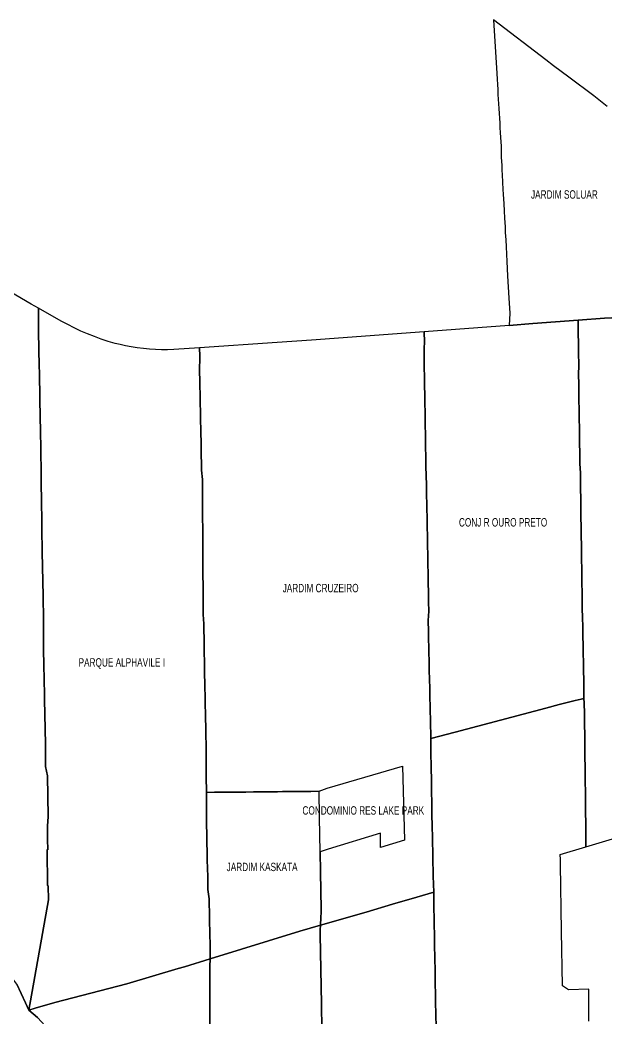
# Model space of a CAD drawing. Header units: millimetres. Extents: x 247112 to 276794, y 7363827 to 7397094.
# Drawn here: x 266906 to 267637, y 7370919 to 7372163 of the extents above; entities that cross this region are included whole.
import ezdxf
from ezdxf.enums import TextEntityAlignment as Align

# ---------------------------------------------------------------- set-up
doc = ezdxf.new("R2010")
doc.units = ezdxf.units.MM
doc.layers.add('BAIRRO', color=3, linetype='Continuous')
doc.styles.add('GEOMAIS', font='', dxfattribs={"width": 0.7, "height": 0.2})
doc.styles.get('GEOMAIS').set_extended_font_data('Arial')

msp = doc.modelspace()

# ---------------------------------------------------------------- linework, layer by layer
at = {"layer": 'BAIRRO'}
for points in [[(267638.43948, 7372054.98666), (267621.58971, 7372068.2518), (267590.55472, 7372091.48538), (267571.35997, 7372105.85505), (267561.75722, 7372113.04392), (267496.6219, 7372162.96241), (267499.82419, 7372109.36451), (267500.1778, 7372103.44604), (267500.60243, 7372096.33882), (267501.02009, 7372089.34834), (267501.43757, 7372082.3609), (267501.79792, 7372076.3296), (267502.16438, 7372070.19596), (267502.51073, 7372064.39899), (267502.86857, 7372058.40975), (267503.22641, 7372052.42051), (267503.58425, 7372046.43127), (267503.94208, 7372040.44204), (267504.29992, 7372034.4528), (267504.65776, 7372028.46356), (267505.01681, 7372022.45389), (267505.37606, 7372016.44102), (267506.01981, 7372005.66646), (267506.22844, 7371991.70738), (267506.77794, 7371981.54128), (267507.10526, 7371975.48563), (267507.41981, 7371969.66615), (267507.90035, 7371960.77589), (267508.38882, 7371951.73899), (267508.70615, 7371945.86818), (267509.36408, 7371933.69603), (267509.83502, 7371924.98319), (267510.33091, 7371915.80898), (267510.91093, 7371905.07814), (267511.298, 7371897.91724), (267511.78376, 7371888.93036), (267512.26827, 7371879.96646), (267513.23977, 7371861.99315), (267514.20829, 7371844.07487), (267515.73147, 7371815.89507), (267516.73816, 7371797.2706), (267516.01979, 7371782.14045), (267545.53215, 7371784.32907), (267602.2788, 7371788.55955), (267634.94144, 7371790.99456), (267644.24758, 7371791.70068)], [(266902.23394, 7370960.53688), (266912.94967, 7370937.56702), (266917.28202, 7370928.28034), (266941.81824, 7371066.05888), (266941.56639, 7371083.49438), (266940.40867, 7371083.94691), (266940.01986, 7371128.69966), (266940.91858, 7371128.34212), (266940.73019, 7371141.3847), (266940.49653, 7371157.56104), (266941.52817, 7371169.70491), (266941.07778, 7371194.99101), (266940.62222, 7371220.56797), (266938.17962, 7371232.02985), (266937.85328, 7371256.76171), (266937.52183, 7371281.88133), (266937.20476, 7371293.95717), (266936.69445, 7371318.72595), (266936.1849, 7371343.45758), (266936.05699, 7371355.81994), (266935.74765, 7371380.66664), (266935.43308, 7371405.93291), (266935.51945, 7371417.89634), (266935.02424, 7371441.83131), (266934.53346, 7371465.55241), (266934.34589, 7371478.4238), (266933.92409, 7371502.10505), (266933.49484, 7371526.20467), (266933.51051, 7371538.27336), (266933.0816, 7371562.35373), (266932.65665, 7371586.21165), (266932.58828, 7371599.01578), (266932.19334, 7371625.85488), (266931.79113, 7371653.18738), (266931.5619, 7371665.18664), (266931.08394, 7371693.17736), (266930.61052, 7371720.90168), (266930.26389, 7371733.17469), (266929.92241, 7371750.49821), (266929.82669, 7371755.35456), (266929.50545, 7371771.65117), (266929.27042, 7371803.61211), (266920.34755, 7371808.69416), (266813.09713, 7371871.31137)], [(267644.24758, 7371791.70068), (267634.94144, 7371790.99456), (267602.2788, 7371788.55955), (267601.9928, 7371775.2674), (267602.36485, 7371756.66468), (267602.52733, 7371748.54081), (267602.84727, 7371732.54401), (267602.57989, 7371720.54139), (267602.75622, 7371709.45985), (267602.83444, 7371704.54349), (267602.9358, 7371698.17381), (267603.04127, 7371691.54519), (267603.10628, 7371687.45934), (267603.2481, 7371678.5469), (267603.28204, 7371676.41393), (267603.45824, 7371665.34012), (267603.63198, 7371654.42116), (267603.66507, 7371652.34183), (267603.80758, 7371643.38548), (267603.8719, 7371639.34353), (267603.98136, 7371632.46401), (267604.07872, 7371626.34524), (267604.15634, 7371621.46747), (267604.33759, 7371610.07627), (267604.84767, 7371597.70591), (267605.00743, 7371586.54496), (267605.07667, 7371581.70745), (267605.16689, 7371575.40465), (267605.25358, 7371569.34864), (267605.32562, 7371564.31538), (267605.43048, 7371556.98983), (267605.48569, 7371553.13251), (267605.60739, 7371544.63102), (267605.64771, 7371541.81424), (267605.78429, 7371532.27221), (267605.80924, 7371530.52912), (267605.96734, 7371519.48393), (267606.13015, 7371508.11014), (267606.14425, 7371507.12513), (267606.29057, 7371496.90311), (267606.32116, 7371494.76632), (267606.44663, 7371486.00026), (267606.49287, 7371482.7701), (267606.61086, 7371474.52728), (267606.66839, 7371470.50829), (267606.77876, 7371462.79773), (267606.84529, 7371458.14948), (267606.93819, 7371451.65938), (267607.0222, 7371445.79068), (267607.09578, 7371440.64989), (267607.25586, 7371429.46687), (267607.70856, 7371417.43862), (267607.89243, 7371406.70551), (267607.93979, 7371403.94088), (267608.07679, 7371395.94303), (267608.12477, 7371393.14269), (267608.26313, 7371385.06556), (267608.30975, 7371382.34449), (267608.4474, 7371374.3091), (267608.49472, 7371371.5463), (267608.62821, 7371363.75406), (267608.6797, 7371360.7481), (267608.81771, 7371352.69218), (267608.86468, 7371349.94991), (267609.00197, 7371341.93605), (267609.04966, 7371339.15171), (267609.27985, 7371325.71471), (267609.13412, 7371316.80127), (267609.77412, 7371311.40626), (267609.93657, 7371297.59826), (267610.07302, 7371285.99948), (267610.0895, 7371284.59916), (267610.24242, 7371271.60078), (267610.39536, 7371258.60096), (267610.41182, 7371257.20208), (267610.54829, 7371245.60186), (267610.58121, 7371242.80338), (267610.70122, 7371232.60276), (267610.75061, 7371228.40468), (267610.85415, 7371219.60365), (267610.92001, 7371214.00598), (267611.0894, 7371199.60729), (267611.2588, 7371185.20859), (267611.65428, 7371151.59246), (267611.81948, 7371132.00469), (267644.83534, 7371141.84861)], [(267615.41497, 7370914.45872), (267615.3633, 7370925.05051), (267615.29363, 7370939.33346), (267615.21908, 7370954.61635), (267590.24798, 7370953.74829), (267582.46924, 7370958.59805), (267581.4016, 7371026.94856), (267580.10582, 7371109.90412), (267579.91266, 7371116.15225), (267579.5892, 7371122.39499), (267611.81948, 7371132.00469), (267611.65428, 7371151.59246), (267611.2588, 7371185.20859), (267611.0894, 7371199.60729), (267610.92001, 7371214.00598), (267610.85415, 7371219.60365), (267610.75061, 7371228.40468), (267610.70122, 7371232.60276), (267610.58121, 7371242.80338), (267610.54829, 7371245.60186), (267610.41182, 7371257.20208), (267610.39536, 7371258.60096), (267610.24242, 7371271.60078), (267610.0895, 7371284.59916), (267610.07302, 7371285.99948), (267609.93657, 7371297.59826), (267609.77412, 7371311.40626), (267609.13412, 7371316.80127), (267605.92038, 7371316.23782), (267602.04221, 7371315.42144), (267598.19396, 7371314.47401), (267578.44815, 7371309.25597), (267561.79832, 7371304.85609), (267448.63632, 7371274.95185), (267418.55654, 7371267.00296), (267418.36238, 7371266.95165), (267418.25133, 7371260.53095), (267418.408, 7371251.94363), (267418.55464, 7371243.90654), (267418.67884, 7371237.09914), (267418.81018, 7371229.90039), (267419.07286, 7371215.50291), (267419.33555, 7371201.10543), (267419.59823, 7371186.70795), (267419.86091, 7371172.31047), (267420.12359, 7371157.91299), (267420.38627, 7371143.51551), (267421.26101, 7371095.57169), (267422.017, 7371075.35474), (267422.22208, 7371062.8336), (267422.69519, 7371035.68229), (267422.94608, 7371021.28436), (267423.19696, 7371006.88644), (267423.38471, 7370996.11163), (267423.44784, 7370992.48851), (267423.69873, 7370978.09058), (267423.94961, 7370963.69266), (267423.99848, 7370960.88806), (267424.2005, 7370949.29473), (267424.29097, 7370944.10292), (267424.45138, 7370934.8968), (267424.5954, 7370926.63207), (267424.70227, 7370920.49888), (267424.88927, 7370909.76718)], [(267424.88927, 7370909.76718), (267424.70227, 7370920.49888), (267424.5954, 7370926.63207), (267424.45138, 7370934.8968), (267424.29097, 7370944.10292), (267424.2005, 7370949.29473), (267423.99848, 7370960.88806), (267423.94961, 7370963.69266), (267423.69873, 7370978.09058), (267423.44784, 7370992.48851), (267423.38471, 7370996.11163), (267423.19696, 7371006.88644), (267422.94608, 7371021.28436), (267422.69519, 7371035.68229), (267422.22208, 7371062.8336), (267422.017, 7371075.35474), (267422.017, 7371075.35474), (267400.82503, 7371069.01607), (267370.78892, 7371060.28851), (267337.7902, 7371050.70009), (267280.81858, 7371034.14589), (267280.62431, 7371028.38954), (267280.60898, 7371022.62994), (267282.05144, 7370935.84723), (267283.10042, 7370872.73793)], [(267283.10042, 7370872.73793), (267282.05144, 7370935.84723), (267280.60898, 7371022.62994), (267280.62431, 7371028.38954), (267280.81858, 7371034.14589), (267255.04713, 7371026.6575), (267143.33587, 7370992.40425), (267142.96535, 7370982.96688), (267142.9555, 7370950.68915), (267142.95092, 7370935.68231), (267142.94863, 7370928.17889), (267142.94799, 7370926.06235), (267142.94635, 7370920.67889), (267142.94345, 7370911.18836)], [(266955.74533, 7370888.97623), (266927.87032, 7370919.22561), (266917.28202, 7370928.28034), (266912.94967, 7370937.56702), (266902.23394, 7370960.53688), (266894.75843, 7370970.58578), (266859.73003, 7371011.53646), (266750.29993, 7370980.64785), (266721.9151, 7370972.29325), (266693.03924, 7370963.79413), (266677.65469, 7370959.14462), (266648.95852, 7370950.73359), (266620.20119, 7370942.30644), (266596.45961, 7370935.20738), (266567.86519, 7370926.85045), (266538.97136, 7370918.40601)], [(267142.94345, 7370911.18836), (267142.94635, 7370920.67889), (267142.94799, 7370926.06235), (267142.94863, 7370928.17889), (267142.95092, 7370935.68231), (267142.9555, 7370950.68915), (267142.96535, 7370982.96688), (267143.33587, 7370992.40425), (267111.20928, 7370982.5535), (267103.57187, 7370980.21169), (267039.40798, 7370961.15935), (266949.77705, 7370938.01893), (266925.18812, 7370930.76316), (266917.28202, 7370928.28034), (266927.87032, 7370919.22561), (266955.74533, 7370888.97623)]]:
    msp.add_lwpolyline(points, dxfattribs=at)
for points in [[(266925.18812, 7370930.76316), (266949.77705, 7370938.01893), (267039.40798, 7370961.15935), (267103.57187, 7370980.21169), (267111.20928, 7370982.5535), (267143.33587, 7370992.40425), (267143.28763, 7371012.46254), (267143.07987, 7371020.57744), (267141.89295, 7371066.9354), (267140.54933, 7371078.8476), (267140.22378, 7371094.79098), (267140.01245, 7371105.14058), (267139.79556, 7371115.76238), (267139.58188, 7371126.227), (267139.37283, 7371136.46495), (267139.16288, 7371146.74712), (267138.87883, 7371160.65792), (267138.85992, 7371172.9079), (267138.75497, 7371186.16244), (267138.67394, 7371196.39609), (267138.64656, 7371199.8534), (267138.59027, 7371206.96266), (267138.54253, 7371212.99291), (267138.53141, 7371214.3966), (267138.4774, 7371221.21851), (267138.45132, 7371224.51199), (267138.42397, 7371227.96644), (267138.36155, 7371235.84945), (267138.3409, 7371238.45782), (267138.2682, 7371247.63988), (267138.25825, 7371248.89556), (267138.1789, 7371258.91785), (267138.17512, 7371259.39506), (267138.05538, 7371270.31164), (267137.82344, 7371280.84622), (267137.79501, 7371282.13731), (267137.5913, 7371291.38986), (267137.5518, 7371293.1841), (267137.36141, 7371301.8315), (267137.28964, 7371305.09099), (267137.15391, 7371311.25583), (267137.05141, 7371315.91127), (267136.90238, 7371322.68016), (267136.78666, 7371327.93631), (267136.67247, 7371333.12235), (267136.5262, 7371339.76606), (267136.44202, 7371343.58945), (267136.32127, 7371351.0586), (267136.27693, 7371354.08302), (267136.15279, 7371362.5506), (267135.98255, 7371374.1628), (267135.81403, 7371385.65736), (267135.80973, 7371385.95059), (267135.65831, 7371396.27888), (267135.64116, 7371397.44892), (267135.45728, 7371409.99192), (267134.6631, 7371421.51003), (267134.58552, 7371434.80963), (267134.51684, 7371446.58313), (267134.44823, 7371458.3444), (267134.37955, 7371470.1179), (267134.30808, 7371482.36993), (267134.23887, 7371494.23485), (267134.17051, 7371505.95376), (267134.10117, 7371517.8408), (267134.0311, 7371529.8534), (267133.96491, 7371541.19898), (267133.89532, 7371553.13019), (267133.8278, 7371564.70485), (267133.75843, 7371576.59654), (267133.6809, 7371589.88731), (267132.58718, 7371601.61303), (267132.33517, 7371614.66293), (267132.31396, 7371615.76108), (267132.1181, 7371625.90328), (267131.90969, 7371636.69558), (267131.69898, 7371647.60695), (267131.49948, 7371657.93733), (267131.48374, 7371658.75258), (267131.29592, 7371668.47848), (267131.27065, 7371669.78674), (267131.09156, 7371679.06046), (267131.06069, 7371680.659), (267130.88703, 7371689.65197), (267130.8522, 7371691.45515), (267130.6855, 7371700.08771), (267130.63725, 7371702.58599), (267130.48079, 7371710.68795), (267130.42662, 7371713.49297), (267130.21272, 7371724.56952), (267130.3535, 7371743.56924), (267130.11697, 7371754.22684), (267097.86154, 7371752.06994), (267090.28842, 7371751.78772), (267082.71013, 7371751.75262), (267075.13472, 7371751.96468), (267067.57025, 7371752.42368), (267060.02478, 7371753.12913), (267052.50632, 7371754.08026), (267045.02289, 7371755.27609), (267037.58243, 7371756.71533), (267031.30696, 7371758.12672), (267025.07297, 7371759.71127), (267016.29109, 7371762.22407), (267007.59374, 7371765.01544), (266998.98977, 7371768.08255), (266990.4879, 7371771.42229), (266982.09678, 7371775.03127), (266973.82493, 7371778.90581), (266965.68075, 7371783.04198), (266957.67252, 7371787.43559), (266929.27042, 7371803.61211), (266929.50545, 7371771.65117), (266929.82669, 7371755.35456), (266929.92241, 7371750.49821), (266930.26389, 7371733.17469), (266930.61052, 7371720.90168), (266931.08394, 7371693.17736), (266931.5619, 7371665.18664), (266931.79113, 7371653.18738), (266932.19334, 7371625.85488), (266932.58828, 7371599.01578), (266932.65665, 7371586.21165), (266933.0816, 7371562.35373), (266933.51051, 7371538.27336), (266933.49484, 7371526.20467), (266933.92409, 7371502.10505), (266934.34589, 7371478.4238), (266934.53346, 7371465.55241), (266935.02424, 7371441.83131), (266935.51945, 7371417.89634), (266935.43308, 7371405.93291), (266935.74765, 7371380.66664), (266936.05699, 7371355.81994), (266936.1849, 7371343.45758), (266936.69445, 7371318.72595), (266937.20476, 7371293.95717), (266937.52183, 7371281.88133), (266937.85328, 7371256.76171), (266938.17962, 7371232.02985), (266940.62222, 7371220.56797), (266941.07778, 7371194.99101), (266941.52817, 7371169.70491), (266940.49653, 7371157.56104), (266940.73019, 7371141.3847), (266940.91858, 7371128.34212), (266940.01986, 7371128.69966), (266940.40867, 7371083.94691), (266941.56639, 7371083.49438), (266941.81824, 7371066.05888), (266917.28202, 7370928.28034), (266925.18812, 7370930.76316)], [(267578.44815, 7371309.25597), (267598.19396, 7371314.47401), (267602.04221, 7371315.42144), (267605.92038, 7371316.23782), (267609.13412, 7371316.80127), (267609.27985, 7371325.71471), (267609.04966, 7371339.15171), (267609.00197, 7371341.93605), (267608.86468, 7371349.94991), (267608.81771, 7371352.69218), (267608.6797, 7371360.7481), (267608.62821, 7371363.75406), (267608.49472, 7371371.5463), (267608.4474, 7371374.3091), (267608.30975, 7371382.34449), (267608.26313, 7371385.06556), (267608.12477, 7371393.14269), (267608.07679, 7371395.94303), (267607.93979, 7371403.94088), (267607.89243, 7371406.70551), (267607.70856, 7371417.43862), (267607.25586, 7371429.46687), (267607.09578, 7371440.64989), (267607.0222, 7371445.79068), (267606.93819, 7371451.65938), (267606.84529, 7371458.14948), (267606.77876, 7371462.79773), (267606.66839, 7371470.50829), (267606.61086, 7371474.52728), (267606.49287, 7371482.7701), (267606.44663, 7371486.00026), (267606.32116, 7371494.76632), (267606.29057, 7371496.90311), (267606.14425, 7371507.12513), (267606.13015, 7371508.11014), (267605.96734, 7371519.48393), (267605.80924, 7371530.52912), (267605.78429, 7371532.27221), (267605.64771, 7371541.81424), (267605.60739, 7371544.63102), (267605.48569, 7371553.13251), (267605.43048, 7371556.98983), (267605.32562, 7371564.31538), (267605.25358, 7371569.34864), (267605.16689, 7371575.40465), (267605.07667, 7371581.70745), (267605.00743, 7371586.54496), (267604.84767, 7371597.70591), (267604.33759, 7371610.07627), (267604.15634, 7371621.46747), (267604.07872, 7371626.34524), (267603.98136, 7371632.46401), (267603.8719, 7371639.34353), (267603.80758, 7371643.38548), (267603.66507, 7371652.34183), (267603.63198, 7371654.42116), (267603.45824, 7371665.34012), (267603.28204, 7371676.41393), (267603.2481, 7371678.5469), (267603.10628, 7371687.45934), (267603.04127, 7371691.54519), (267602.9358, 7371698.17381), (267602.83444, 7371704.54349), (267602.75622, 7371709.45985), (267602.57989, 7371720.54139), (267602.84727, 7371732.54401), (267602.52733, 7371748.54081), (267602.36485, 7371756.66468), (267601.9928, 7371775.2674), (267602.2788, 7371788.55955), (267545.53215, 7371784.32907), (267516.01979, 7371782.14045), (267410.29085, 7371774.29966), (267410.48594, 7371761.27118), (267410.17088, 7371753.9207), (267410.22516, 7371729.53429), (267410.42506, 7371718.13468), (267410.44234, 7371717.14953), (267410.61261, 7371707.43942), (267410.63565, 7371706.1254), (267410.8044, 7371696.50215), (267410.82663, 7371695.23473), (267410.99386, 7371685.69777), (267411.01682, 7371684.38827), (267411.1903, 7371674.49555), (267411.21354, 7371673.17016), (267411.38312, 7371663.49937), (267411.40193, 7371662.42711), (267411.57686, 7371652.45114), (267411.5963, 7371651.34226), (267411.76864, 7371641.51469), (267411.79447, 7371640.04119), (267411.96318, 7371630.42054), (267411.98277, 7371629.30312), (267412.15502, 7371619.4804), (267412.18222, 7371617.9294), (267412.38327, 7371606.46389), (267412.75644, 7371594.35499), (267413.17203, 7371583.14722), (267413.00526, 7371581.12693), (267413.17845, 7371571.9196), (267413.22615, 7371569.38351), (267413.38609, 7371560.88031), (267413.44474, 7371557.76219), (267413.59208, 7371549.92925), (267413.66423, 7371546.09354), (267413.80168, 7371538.78591), (267413.88793, 7371534.20059), (267414.01509, 7371527.44023), (267414.10865, 7371522.46615), (267414.2308, 7371515.97218), (267414.33382, 7371510.49567), (267414.43567, 7371505.08079), (267414.55947, 7371498.49915), (267414.64689, 7371493.85153), (267414.78106, 7371486.71816), (267414.85664, 7371482.70037), (267415.01516, 7371474.27272), (267415.0783, 7371470.91575), (267415.23312, 7371462.68499), (267415.29335, 7371459.4833), (267415.45576, 7371450.84863), (267415.504, 7371448.28394), (267415.68042, 7371438.90481), (267415.70989, 7371437.33794), (267415.92393, 7371425.95916), (267415.08488, 7371414.09172), (267415.39716, 7371400.59024), (267415.55841, 7371393.61876), (267415.66839, 7371388.86379), (267415.80743, 7371382.85244), (267415.939, 7371377.16383), (267416.0603, 7371371.9195), (267416.20232, 7371365.77947), (267416.3089, 7371361.1717), (267416.47551, 7371353.96812), (267416.5559, 7371350.4926), (267416.74582, 7371342.28148), (267416.80745, 7371339.61688), (267417.01232, 7371330.75927), (267417.05591, 7371328.87504), (267417.28351, 7371319.03482), (267417.30643, 7371318.0439), (267417.55153, 7371307.44677), (267417.80358, 7371296.54961), (267417.81854, 7371295.90265), (267418.05271, 7371285.77841), (267418.09067, 7371284.13756), (267418.36215, 7371272.40017), (267418.4162, 7371270.06309), (267418.36238, 7371266.95165), (267418.55654, 7371267.00296), (267448.63632, 7371274.95185), (267561.79832, 7371304.85609), (267578.44815, 7371309.25597)], [(267418.09067, 7371284.13756), (267418.05271, 7371285.77841), (267417.81854, 7371295.90265), (267417.80358, 7371296.54961), (267417.55153, 7371307.44677), (267417.30643, 7371318.0439), (267417.28351, 7371319.03482), (267417.05591, 7371328.87504), (267417.01232, 7371330.75927), (267416.80745, 7371339.61688), (267416.74582, 7371342.28148), (267416.5559, 7371350.4926), (267416.47551, 7371353.96812), (267416.3089, 7371361.1717), (267416.20232, 7371365.77947), (267416.0603, 7371371.9195), (267415.939, 7371377.16383), (267415.80743, 7371382.85244), (267415.66839, 7371388.86379), (267415.55841, 7371393.61876), (267415.39716, 7371400.59024), (267415.08488, 7371414.09172), (267415.92393, 7371425.95916), (267415.70989, 7371437.33794), (267415.68042, 7371438.90481), (267415.504, 7371448.28394), (267415.45576, 7371450.84863), (267415.29335, 7371459.4833), (267415.23312, 7371462.68499), (267415.0783, 7371470.91575), (267415.01516, 7371474.27272), (267414.85664, 7371482.70037), (267414.78106, 7371486.71816), (267414.64689, 7371493.85153), (267414.55947, 7371498.49915), (267414.43567, 7371505.08079), (267414.33382, 7371510.49567), (267414.2308, 7371515.97218), (267414.10865, 7371522.46615), (267414.01509, 7371527.44023), (267413.88793, 7371534.20059), (267413.80168, 7371538.78591), (267413.66423, 7371546.09354), (267413.59208, 7371549.92925), (267413.44474, 7371557.76219), (267413.38609, 7371560.88031), (267413.22615, 7371569.38351), (267413.17845, 7371571.9196), (267413.00526, 7371581.12693), (267413.17203, 7371583.14722), (267412.75644, 7371594.35499), (267412.38327, 7371606.46389), (267412.18222, 7371617.9294), (267412.15502, 7371619.4804), (267411.98277, 7371629.30312), (267411.96318, 7371630.42054), (267411.79447, 7371640.04119), (267411.76864, 7371641.51469), (267411.5963, 7371651.34226), (267411.57686, 7371652.45114), (267411.40193, 7371662.42711), (267411.38312, 7371663.49937), (267411.21354, 7371673.17016), (267411.1903, 7371674.49555), (267411.01682, 7371684.38827), (267410.99386, 7371685.69777), (267410.82663, 7371695.23473), (267410.8044, 7371696.50215), (267410.63565, 7371706.1254), (267410.61261, 7371707.43942), (267410.44234, 7371717.14953), (267410.42506, 7371718.13468), (267410.22516, 7371729.53429), (267410.17088, 7371753.9207), (267410.48594, 7371761.27118), (267410.29085, 7371774.29966), (267269.82691, 7371763.88293), (267226.78451, 7371760.69093), (267130.11697, 7371754.22684), (267130.3535, 7371743.56924), (267130.21272, 7371724.56952), (267130.42662, 7371713.49297), (267130.48079, 7371710.68795), (267130.63725, 7371702.58599), (267130.6855, 7371700.08771), (267130.8522, 7371691.45515), (267130.88703, 7371689.65197), (267131.06069, 7371680.659), (267131.09156, 7371679.06046), (267131.27065, 7371669.78674), (267131.29592, 7371668.47848), (267131.48374, 7371658.75258), (267131.49948, 7371657.93733), (267131.69898, 7371647.60695), (267131.90969, 7371636.69558), (267132.1181, 7371625.90328), (267132.31396, 7371615.76108), (267132.33517, 7371614.66293), (267132.58718, 7371601.61303), (267133.6809, 7371589.88731), (267133.75843, 7371576.59654), (267133.8278, 7371564.70485), (267133.89532, 7371553.13019), (267133.96491, 7371541.19898), (267134.0311, 7371529.8534), (267134.10117, 7371517.8408), (267134.17051, 7371505.95376), (267134.23887, 7371494.23485), (267134.30808, 7371482.36993), (267134.37955, 7371470.1179), (267134.44823, 7371458.3444), (267134.51684, 7371446.58313), (267134.58552, 7371434.80963), (267134.6631, 7371421.51003), (267135.45728, 7371409.99192), (267135.64116, 7371397.44892), (267135.65831, 7371396.27888), (267135.80973, 7371385.95059), (267135.81403, 7371385.65736), (267135.98255, 7371374.1628), (267136.15279, 7371362.5506), (267136.27693, 7371354.08302), (267136.32127, 7371351.0586), (267136.44202, 7371343.58945), (267136.5262, 7371339.76606), (267136.67247, 7371333.12235), (267136.78666, 7371327.93631), (267136.90238, 7371322.68016), (267137.05141, 7371315.91127), (267137.15391, 7371311.25583), (267137.28964, 7371305.09099), (267137.36141, 7371301.8315), (267137.5518, 7371293.1841), (267137.5913, 7371291.38986), (267137.79501, 7371282.13731), (267137.82344, 7371280.84622), (267138.05538, 7371270.31164), (267138.17512, 7371259.39506), (267138.1789, 7371258.91785), (267138.25825, 7371248.89556), (267138.2682, 7371247.63988), (267138.3409, 7371238.45782), (267138.36155, 7371235.84945), (267138.42397, 7371227.96644), (267138.45132, 7371224.51199), (267138.4774, 7371221.21851), (267138.53141, 7371214.3966), (267138.54253, 7371212.99291), (267138.59027, 7371206.96266), (267138.64656, 7371199.8534), (267148.54445, 7371200.02933), (267162.87386, 7371200.28402), (267175.18612, 7371200.1153), (267187.92341, 7371200.257), (267197.37133, 7371200.3621), (267199.6686, 7371200.38766), (267207.37084, 7371200.47335), (267210.7522, 7371200.51097), (267217.37034, 7371200.58459), (267222.11385, 7371200.63736), (267227.19, 7371200.69383), (267233.32787, 7371200.76212), (267237.15404, 7371200.80468), (267244.52292, 7371200.88666), (267247.15355, 7371200.91593), (267255.54236, 7371201.00925), (267268.76942, 7371201.1564), (267279.23887, 7371201.50086), (267279.2418, 7371201.326), (267289.12846, 7371204.94046), (267383.20908, 7371232.62912), (267385.54287, 7371140.12731), (267355.81051, 7371131.263), (267355.62455, 7371149.14193), (267290.64705, 7371128.87283), (267280.5073, 7371125.70983), (267280.9236, 7371100.83507), (267281.71206, 7371053.72297), (267281.72434, 7371050.4372), (267281.49271, 7371043.87026), (267280.81858, 7371034.14589), (267337.7902, 7371050.70009), (267370.78892, 7371060.28851), (267400.82503, 7371069.01607), (267422.017, 7371075.35474), (267421.26101, 7371095.57169), (267420.38627, 7371143.51551), (267420.12359, 7371157.91299), (267419.86091, 7371172.31047), (267419.59823, 7371186.70795), (267419.33555, 7371201.10543), (267419.07286, 7371215.50291), (267418.81018, 7371229.90039), (267418.67884, 7371237.09914), (267418.55464, 7371243.90654), (267418.408, 7371251.94363), (267418.25133, 7371260.53095), (267418.36238, 7371266.95165), (267418.4162, 7371270.06309), (267418.36215, 7371272.40017), (267418.09067, 7371284.13756)], [(267279.2418, 7371201.326), (267289.12846, 7371204.94046), (267383.20908, 7371232.62912), (267385.54287, 7371140.12731), (267355.81051, 7371131.263), (267355.62455, 7371149.14193), (267290.64705, 7371128.87283), (267280.5073, 7371125.70983), (267279.78803, 7371168.68768), (267279.2418, 7371201.326)], [(267280.81858, 7371034.14589), (267281.49271, 7371043.87026), (267281.72434, 7371050.4372), (267281.71206, 7371053.72297), (267280.9236, 7371100.83507), (267280.5073, 7371125.70983), (267279.78803, 7371168.68768), (267279.23887, 7371201.50086), (267268.76942, 7371201.1564), (267255.54236, 7371201.00925), (267247.15355, 7371200.91593), (267244.52292, 7371200.88666), (267237.15404, 7371200.80468), (267233.32787, 7371200.76212), (267227.19, 7371200.69383), (267222.11385, 7371200.63736), (267217.37034, 7371200.58459), (267210.7522, 7371200.51097), (267207.37084, 7371200.47335), (267199.6686, 7371200.38766), (267197.37133, 7371200.3621), (267187.92341, 7371200.257), (267175.18612, 7371200.1153), (267162.87386, 7371200.28402), (267148.54445, 7371200.02933), (267138.64656, 7371199.8534), (267138.67394, 7371196.39609), (267138.75497, 7371186.16244), (267138.85992, 7371172.9079), (267138.87883, 7371160.65792), (267139.16288, 7371146.74712), (267139.37283, 7371136.46495), (267139.58188, 7371126.227), (267139.79556, 7371115.76238), (267140.01245, 7371105.14058), (267140.22378, 7371094.79098), (267140.54933, 7371078.8476), (267141.89295, 7371066.9354), (267143.07987, 7371020.57744), (267143.28763, 7371012.46254), (267143.33587, 7370992.40425), (267255.04713, 7371026.6575), (267280.81858, 7371034.14589)]]:
    msp.add_lwpolyline(points, close=True, dxfattribs=at)

# ---------------------------------------------------------------- texts
at = {"layer": 'BAIRRO', "style": 'GEOMAIS', "width": 0.7}
for s, p in [('JARDIM SOLUAR', (267584.96418, 7371945.38253)), ('CONJ R OURO PRETO', (267508.51324, 7371536.60958)), ('JARDIM CRUZEIRO', (267281.05669, 7371454.62497)), ('PARQUE ALPHAVILE I', (267033.1857, 7371360.56792)), ('CONDOMINIO RES LAKE PARK', (267334.28536, 7371177.34467)), ('JARDIM KASKATA', (267208.0832, 7371106.9462))]:
    msp.add_text(s, height=10.5, dxfattribs=at).set_placement(p, align=Align.MIDDLE)

doc.saveas('drawing.dxf')
